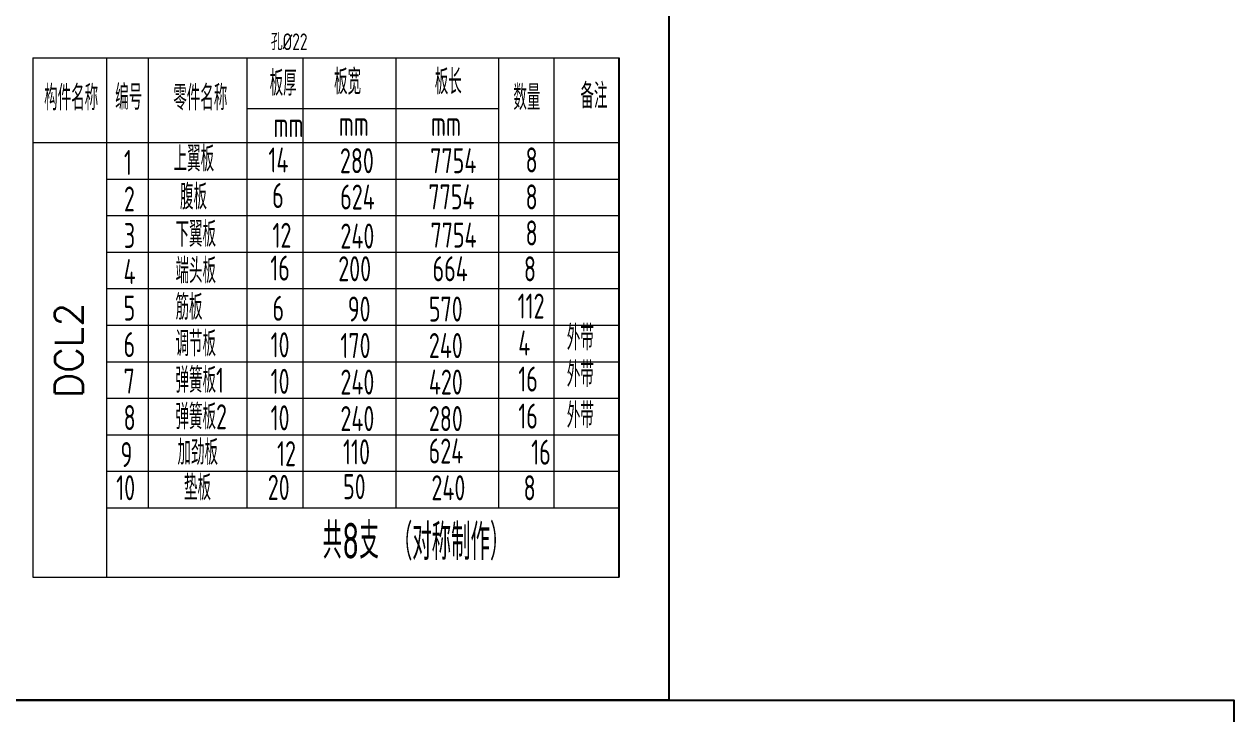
# Model space of a CAD drawing. Header units: millimetres. Extents: x 2451220 to 4527627, y -5186613 to -1639140.
# Drawn here: x 2506378 to 2512391, y -1713244 to -1709817 of the extents above; entities that cross this region are included whole.
import ezdxf
from ezdxf.enums import TextEntityAlignment as Align

# ---------------------------------------------------------------- set-up
doc = ezdxf.new("R2010")
doc.units = ezdxf.units.MM
doc.header["$LTSCALE"] = 1000
doc.linetypes.add('CENTER', pattern=[50.8, 31.75, -6.35, 6.35, -6.35])
doc.layers.add('ADIM', color=3, linetype='Continuous')
doc.layers.add('轴线层', color=1, linetype='CENTER', lineweight=15)
doc.layers.add('钢架', color=7, linetype='Continuous', lineweight=25)
doc.styles.add('hz', font='gbenor.shx', dxfattribs={"width": 0.75, "height": 100, "bigfont": 'gbcbig.shx'})
doc.styles.get("Standard").update_dxf_attribs({"font": 'txt', "bigfont": 'gbcbig.shx'})
doc.styles.add('TSSD_Label', font='Tssdeng.shx', dxfattribs={"width": 0.7, "bigfont": 'hztxt.shx'})

msp = doc.modelspace()

# ---------------------------------------------------------------- linework, layer by layer
msp.add_line((2509335.4, -1712564.4), (2509335.4, -1709983.3))
for points in [[(2499972, -1705738.2), (2509581.9, -1705738.2), (2509581.9, -1713175.8), (2499972, -1713175.8)], [(2499972, -1713175.8), (2512391.4, -1713175.8), (2512391.4, -1722507.9), (2499972, -1722507.9)]]:
    msp.add_lwpolyline(points, close=True)
at = {"layer": '钢架', "lineweight": 13}
for p, q in [((2506420.4, -1709983.3), (2509335.4, -1709983.3)), ((2506420.4, -1709983.3), (2506420.4, -1712564.4)), ((2506788.6, -1712564.4), (2506788.6, -1709983.3)), ((2506994.2, -1709983.3), (2506994.2, -1712219.8)), ((2507484, -1709983.3), (2507484, -1712219.8)), ((2507763.7, -1709983.3), (2507763.7, -1712219.8)), ((2507763.7, -1709983.3), (2507763.7, -1712219.8)), ((2508225.4, -1709983.3), (2508225.4, -1712219.8)), ((2508735.3, -1709983.3), (2508735.3, -1712219.8)), ((2509011.1, -1709983.3), (2509011.1, -1712219.8)), ((2507484, -1710235.8), (2508735.3, -1710235.8)), ((2506420.4, -1710405.4), (2509335.4, -1710405.4)), ((2506788.6, -1710586.8), (2509335.4, -1710586.8)), ((2506788.6, -1710768.3), (2509335.4, -1710768.3)), ((2506788.6, -1710949.7), (2509335.4, -1710949.7)), ((2506788.6, -1711131.1), (2509335.4, -1711131.1)), ((2506788.6, -1711312.6), (2509335.4, -1711312.6)), ((2506788.6, -1711494), (2509335.4, -1711494)), ((2506788.6, -1711675.5), (2509335.4, -1711675.5)), ((2506994.2, -1711797.7), (2506994.2, -1712038.3)), ((2507484, -1711797.7), (2507484, -1712038.3)), ((2507763.7, -1711797.7), (2507763.7, -1712038.3)), ((2508225.4, -1711797.7), (2508225.4, -1712038.3)), ((2508735.3, -1711797.7), (2508735.3, -1712038.3)), ((2509011.1, -1711797.7), (2509011.1, -1712038.3)), ((2506788.6, -1711856.9), (2509335.4, -1711856.9)), ((2506788.6, -1712038.3), (2509335.4, -1712038.3)), ((2506788.6, -1712038.3), (2509335.4, -1712038.3)), ((2506788.6, -1712219.8), (2509335.4, -1712219.8)), ((2506420.4, -1712564.4), (2509335.4, -1712564.4))]:
    msp.add_line(p, q, dxfattribs=at)

# ---------------------------------------------------------------- texts
at = {"layer": 'ADIM', "style": 'TSSD_Label', "width": 0.7}
msp.add_text('孔%%C22', height=83.23, dxfattribs=at).set_placement((2507786.6, -1709970.7), align=Align.BOTTOM_RIGHT)
at = {"layer": '轴线层', "color": 4, "linetype": 'ByBlock', "insert": (2506530, -1711674.7), "char_height": 139.97, "attachment_point": 1, "rotation": 90}
msp.add_mtext_dynamic_manual_height_columns('DCL2', width=1139.904, gutter_width=12.5, heights=[0], dxfattribs=at).dxf.set("width", 820.731)
at = {"layer": '钢架', "lineweight": 13, "attachment_point": 1, "style": 'hz'}
for s, insert, char_height, width in [('板厚', (2507598.3, -1710048), 124.42, 509.886), ('板宽', (2507918.3, -1710040.9), 124.42, 509.886), ('板长', (2508419.1, -1710040.9), 124.42, 509.886), ('构件名称', (2506477.2, -1710120.2), 124.42, 509.886), ('编号', (2506830.3, -1710117.9), 124.42, 509.886), ('零件名称', (2507119.3, -1710120.2), 124.42, 509.886), ('数量', (2508809.9, -1710119.1), 124.42, 509.886), ('备注', (2509143.1, -1710111.2), 124.42, 509.886), ('mm', (2507617.5, -1710253.9), 124.42, 509.886), ('mm', (2507941.8, -1710248), 124.42, 509.886), ('mm', (2508400.1, -1710248), 124.42, 509.886), ('上翼板', (2507120.7, -1710423.9), 124.42, 509.886), ('1', (2506873.8, -1710441.7), 124.4, 509.886), ('\\pi400,t600;14', (2507192.2, -1710429.4), 124.416, 509.886), ('\\pi400,t600;280', (2507547.5, -1710433), 124.416, 509.886), ('\\pi400,t600;7754', (2507996.9, -1710433), 124.416, 509.886), ('\\pi400,t600;8', (2508470.4, -1710429.4), 124.416, 509.886), ('2', (2506873.8, -1710623.1), 124.4, 509.886), ('腹板', (2507152.4, -1710612.6), 124.42, 509.886), ('\\pi400,t600;6', (2507210.8, -1710606.2), 124.416, 509.886), ('\\pi400,t600;624', (2507549, -1710613.4), 124.416, 509.886), ('\\pi400,t600;7754', (2507987.5, -1710612.6), 124.416, 509.886), ('\\pi400,t600;8', (2508470.4, -1710613.3), 124.416, 509.886), ('3', (2506873.8, -1710804.6), 124.4, 509.886), ('下翼板', (2507130.2, -1710798.2), 124.42, 509.886), ('\\pi400,t600;12', (2507212.3, -1710803.7), 124.416, 509.886), ('\\pi400,t600;240', (2507550.1, -1710807.4), 124.416, 509.886), ('\\pi400,t600;7754', (2507998, -1710802.9), 124.416, 509.886), ('\\pi400,t600;8', (2508470.4, -1710792.3), 124.416, 509.886), ('4', (2506872, -1710983.8), 124.4, 509.886), ('端头板', (2507130.2, -1710979.7), 124.42, 509.886), ('\\pi400,t600;16', (2507201.4, -1710966.5), 124.416, 509.886), ('\\pi400,t600;200', (2507539.3, -1710970.1), 124.416, 509.886), ('\\pi400,t600;664', (2508008.2, -1710970.1), 124.416, 509.886), ('\\pi400,t600;\\P 8', (2508411.7, -1710762.9), 124.416, 725.715), ('5', (2506872, -1711165.2), 124.4, 509.886), ('筋板', (2507130.2, -1711161.1), 124.42, 509.886), ('\\pi400,t600;6', (2507212.3, -1711166.6), 124.416, 509.886), ('      90', (2507683.2, -1711170.2), 124.42, 509.886), ('\\pi400,t600;570', (2507989.8, -1711170.2), 124.416, 509.886), ('\\pi400,t600;112', (2508430.8, -1711155.2), 124.416, 588.034), ('外带', (2509075.5, -1711312.6), 124.42, 509.886), ('6', (2506872, -1711346.6), 124.4, 509.886), ('调节板', (2507130.2, -1711342.5), 124.42, 509.886), ('\\pi400,t600;10', (2507202.9, -1711348.1), 124.416, 509.886), ('\\pi400,t600;170', (2507550.1, -1711351.7), 124.416, 509.886), ('\\pi400,t600;240', (2507989.8, -1711351.7), 124.416, 509.886), ('\\pi400,t600;4', (2508434.3, -1711339.1), 124.416, 509.886), ('外带', (2509075.5, -1711495.2), 124.42, 509.886), ('7', (2506872, -1711528.1), 124.4, 509.886), ('弹簧板1', (2507130.2, -1711524), 124.42, 509.886), ('\\pi400,t600;10', (2507202.9, -1711529.5), 124.416, 509.886), ('\\pi400,t600;240', (2507550.1, -1711533.1), 124.416, 509.886), ('\\pi400,t600;420', (2507989.8, -1711533.1), 124.416, 509.886), ('\\pi400,t600;16', (2508434.3, -1711518.1), 124.416, 509.886), ('8', (2506872, -1711709.5), 124.4, 509.886), ('弹簧板2', (2507130.2, -1711705.4), 124.42, 509.886), ('\\pi400,t600;10', (2507202.9, -1711710.9), 124.416, 509.886), ('\\pi400,t600;240', (2507550.1, -1711714.6), 124.416, 509.886), ('\\pi400,t600;280', (2507989.8, -1711714.6), 124.416, 509.886), ('\\pi400,t600;16', (2508434.3, -1711702), 124.416, 509.886), ('外带', (2509075.5, -1711699), 124.42, 509.886), ('9', (2506856.8, -1711893.4), 124.4, 509.886), ('加劲板', (2507140, -1711882.6), 124.42, 509.886), ('      12', (2507331.5, -1711888.9), 124.42, 509.886), ('\\pi400,t600;110', (2507563.1, -1711880.1), 124.416, 509.886), ('\\pi400,t600;624', (2507988.9, -1711875.7), 124.416, 509.886), ('      16', (2508594.8, -1711881.5), 124.42, 509.886), ('10', (2506835.3, -1712058.2), 124.42, 509.886), ('垫板', (2507172.5, -1712058.2), 124.42, 509.886), ('\\pi400,t600;20', (2507188.9, -1712056.7), 124.416, 509.886), ('\\pi400,t600;50', (2507563.1, -1712053), 124.416, 509.886), ('\\pi400,t600;240', (2508002.5, -1712058.4), 124.416, 509.886), ('\\pi400,t600;8', (2508460.6, -1712058.5), 124.416, 509.886), ('共8支', (2507861.4, -1712294.4), 178.85, 573.726), ('（对称制作）', (2508210.7, -1712300.8), 178.85, 573.726)]:
    msp.add_mtext(s, dxfattribs=dict(at, insert=insert, char_height=char_height, width=width))

doc.saveas('drawing.dxf')
